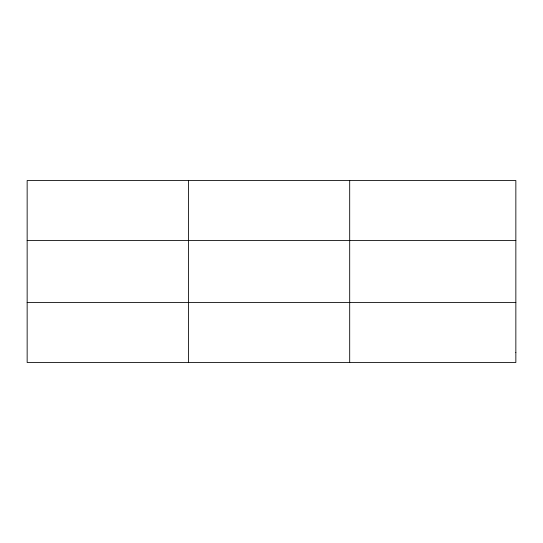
<?xml version="1.0" encoding="UTF-8"?>
<svg xmlns="http://www.w3.org/2000/svg" width="543" height="543" viewBox="0 0 543 543"><rect width="100%" height="100%" fill="white"/><g stroke="black" fill="none" stroke-linecap="round" stroke-linejoin="round"><path stroke-width="0.81" d="M188.421 362.493L188.421 180.507M349.692 362.493L349.692 180.507M27.15 240.563L515.85 240.563M27.15 302.437L515.85 302.437M515.85 352.482L515.85 362.493L27.15 362.493L27.15 180.507L515.85 180.507L515.85 352.482"/></g></svg>
